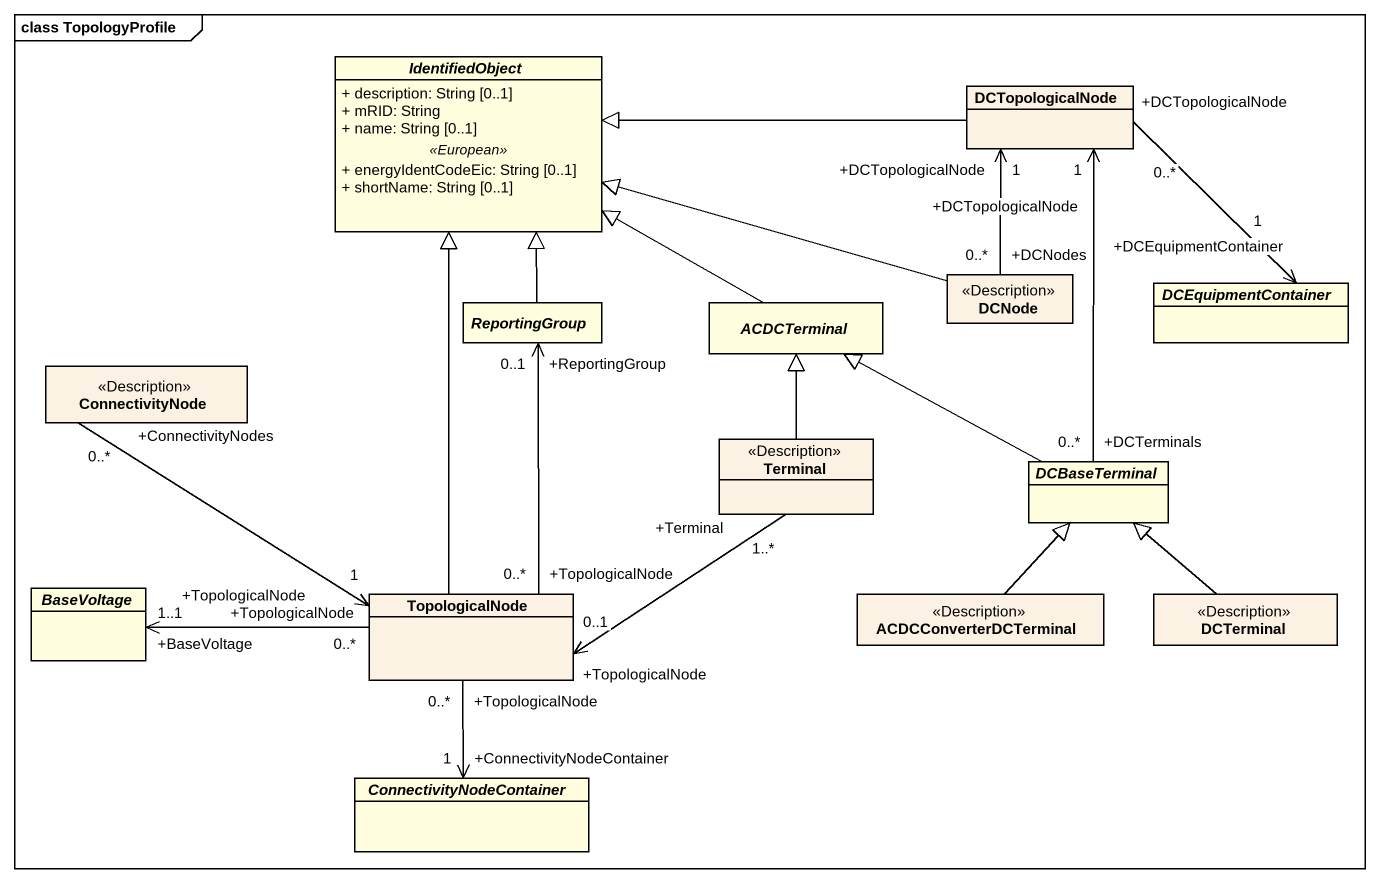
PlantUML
@startuml
mainframe class TopologyProfile
hide circle
hide empty members
skinparam classAttributeIconSize 0
abstract class IdentifiedObject #FFFFE0 {
  + description: String [0..1]
  + mRID: String
  + name: String [0..1]
  .. <<European>> ..
  + energyIdentCodeEic: String [0..1]
  + shortName: String [0..1]
}
class DCTopologicalNode #FCF2E3
abstract class ReportingGroup #FFFFE0
abstract class ACDCTerminal #FFFFE0
class DCNode <<Description>> #FCF2E3
abstract class DCEquipmentContainer #FFFFE0
class ConnectivityNode <<Description>> #FCF2E3
class Terminal <<Description>> #FCF2E3
abstract class DCBaseTerminal #FFFFE0
abstract class BaseVoltage #FFFFE0
class TopologicalNode #FCF2E3
class ACDCConverterDCTerminal <<Description>> #FCF2E3
class DCTerminal <<Description>> #FCF2E3
abstract class ConnectivityNodeContainer #FFFFE0
DCTopologicalNode -left-|> IdentifiedObject
DCTopologicalNode "+DCTopologicalNode\n1" <-- "+DCNodes\n0..*" DCNode
DCTopologicalNode "+DCTopologicalNode\n0..*" --> "+DCEquipmentContainer\n1" DCEquipmentContainer
DCTopologicalNode "+DCTopologicalNode\n1" <-- "+DCTerminals\n0..*" DCBaseTerminal
ReportingGroup -up-|> IdentifiedObject
ReportingGroup "+ReportingGroup\n0..1" <-- "+TopologicalNode\n0..*" TopologicalNode
ACDCTerminal -left-|> IdentifiedObject
DCNode -left-|> IdentifiedObject
Terminal -up-|> ACDCTerminal
DCBaseTerminal -left-|> ACDCTerminal
TopologicalNode -up-|> IdentifiedObject
TopologicalNode "+TopologicalNode\n1" <-up- "+ConnectivityNodes\n0..*" ConnectivityNode
TopologicalNode "+TopologicalNode\n0..1" <-right- "+Terminal\n1..*" Terminal
TopologicalNode "+TopologicalNode\n0..*" -left-> "+BaseVoltage\n1..1" BaseVoltage
TopologicalNode "+TopologicalNode\n0..*" --> "+ConnectivityNodeContainer\n1" ConnectivityNodeContainer
ACDCConverterDCTerminal -up-|> DCBaseTerminal
DCTerminal -up-|> DCBaseTerminal
@enduml
